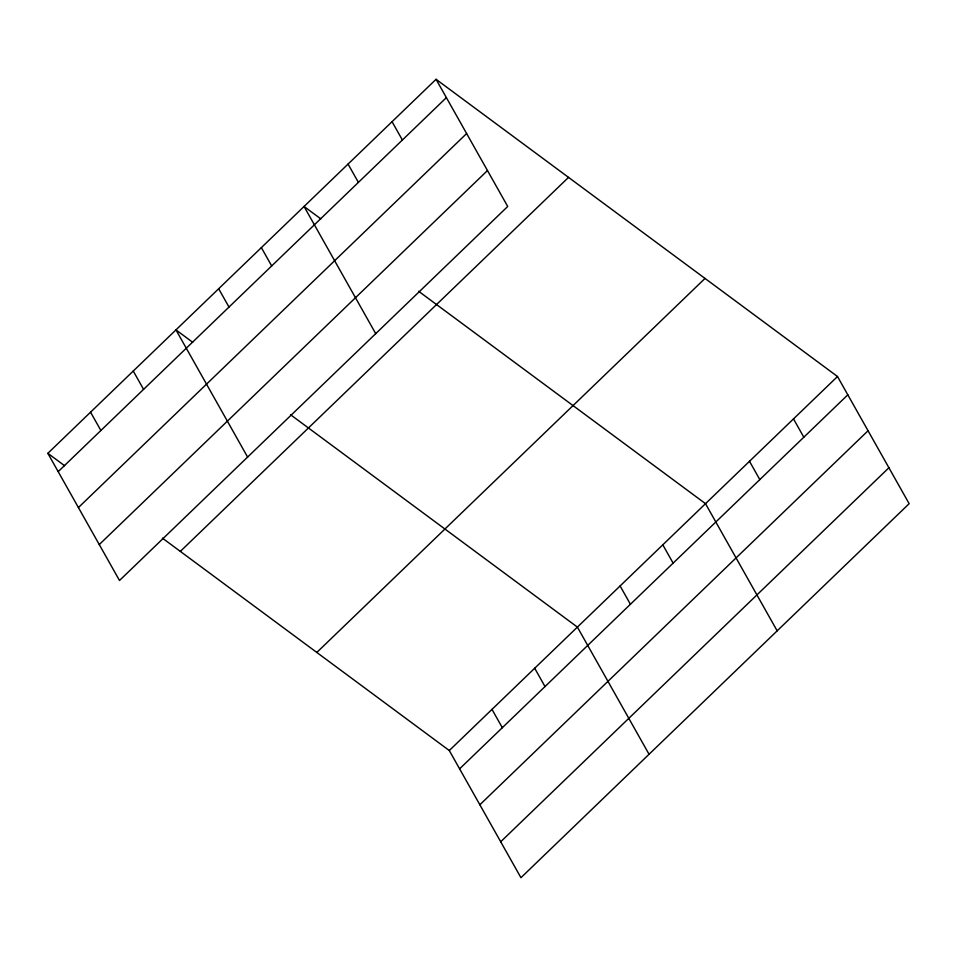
<?xml version="1.0" encoding="UTF-8"?>
<svg xmlns="http://www.w3.org/2000/svg" width="957" height="957" viewBox="0 0 957 957"><rect width="100%" height="100%" fill="white"/><g stroke="black" fill="none" stroke-linecap="round" stroke-linejoin="round"><path stroke-width="1.44" d="M436.057 79.299L507.712 206.473L119.505 580.492L47.85 453.319L436.057 79.299L837.495 376.508L909.15 503.681L520.943 877.701L449.288 750.527L162.427 538.145M58.174 471.645L446.381 97.626M78.414 507.569L466.621 133.549M99.265 544.569L487.472 170.561M180.323 551.399L568.53 177.38M316.815 652.447L705.022 278.427M449.288 750.527L837.495 376.508M459.611 768.842L847.818 394.822M479.852 804.765L868.059 430.746M500.702 841.777L888.909 467.758M320.774 218.842L304.063 206.473L375.718 333.646M418.64 291.287L705.5 503.669L777.156 630.842M192.668 342.271L175.956 329.89L247.612 457.075M290.533 414.716L577.394 627.098L649.049 754.272M47.85 453.319L64.562 465.688M793.497 418.891L803.82 437.217M749.498 461.286L759.822 479.601M662.794 544.808L673.13 563.135M392.059 121.695L402.383 140.009M620.1 585.959L630.424 604.274M348.061 164.078L358.385 182.404M534.688 668.237L545.012 686.564M261.357 247.612L271.68 265.938M491.994 709.376L502.317 727.703M218.663 288.751L228.986 307.077M133.25 371.041L143.574 389.355M90.556 412.18L100.88 430.506"/></g></svg>
